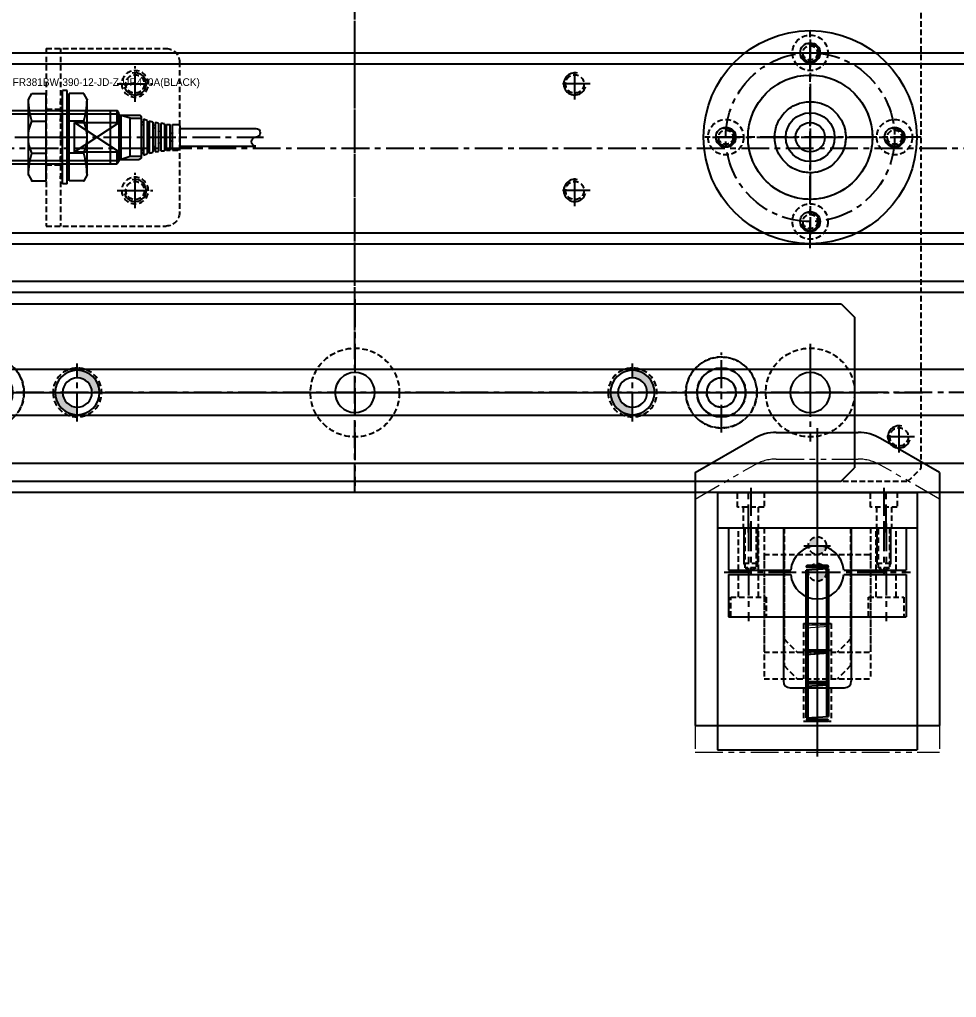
# Model space of a CAD drawing. Header units: inches. Extents: x 0 to 77285, y -118 to 40065.
# Drawn here: x 17324.2 to 17535.1, y 23434.3 to 23654.6 of the extents above; entities that cross this region are included whole.
import ezdxf
from ezdxf.enums import TextEntityAlignment as Align

# ---------------------------------------------------------------- set-up
doc = ezdxf.new("R2010")
doc.units = ezdxf.units.IN
doc.header["$LTSCALE"] = 5
doc.header["$MEASUREMENT"] = 0
for name, pattern in [('CENTER', [2, 1.25, -0.25, 0.25, -0.25]), ('HIDDEN', [0.375, 0.25, -0.125]), ('PHANTOM', [2.5, 1.25, -0.25, 0.25, -0.25, 0.25, -0.25])]:
    doc.linetypes.add(name, pattern=pattern)
for name, color, linetype in [('11', 1, 'CENTER'), ('22', 2, 'HIDDEN'), ('44', 4, 'Continuous'), ('55', 5, 'Continuous'), ('66', 6, 'PHANTOM'), ('77', 40, 'HIDDEN'), ('99', 181, 'Continuous'), ('A', 8, 'Continuous'), ('B', 123, 'Continuous'), ('G', 231, 'Continuous'), ('T', 3, 'Continuous')]:
    doc.layers.add(name, color=color, linetype=linetype)
doc.layers.add('33', color=3, linetype='PHANTOM', lineweight=9)
doc.styles.add('SCI', font='')
doc.styles.get('SCI').set_extended_font_data('Gulim')
doc.dimstyles.new('SCH', dxfattribs={"dimtxt": 2.5, "dimasz": 2, "dimexe": 1.25, "dimexo": 0.625, "dimtad": 1, "dimdec": 8, "dimtxsty": 'SCI', "dimcen": 2.5, "dimclrd": 4, "dimclre": 4, "dimclrt": 7, "dimadec": 8, "dimazin": 2, "dimtfac": 1, "dimtdec": 8, "dimtmove": 0, "dimatfit": 3, "dimfxl": 1, "dimarcsym": 0})

# ---------------------------------------------------------------- blocks, each defined once
blk = doc.blocks.new('A$C155e952e')
for p, q in [((-4, 18.31), (-3.24, 19.63)), ((-4, 18.31), (-4, 1.31)), ((-3.24, 19.63), (0, 19.63)), ((0, 19.63), (0, 0)), ((-3.24, 13.41), (0, 13.41)), ((-3.24, 6.22), (0, 6.22)), ((-4, 1.31), (-3.24, 0)), ((-3.24, 0), (0, 0))]:
    blk.add_line(p, q)
for centre, radius, start, end in [((17.82, 19.18), 21.84, 182.2649, 195.323), ((4.92, 9.81), 8.92, 156.1938, 179.9413), ((4.92, 9.82), 8.92, 180.0587, 203.8062), ((17.82, 0.45), 21.84, 164.677, 177.7351)]:
    blk.add_arc(centre, radius, start, end)
for p in [(-4, 18.31), (-4, 18.31), (-3.24, 19.63), (-4, 1.31)]:
    blk.add_point(p)
blk = doc.blocks.new('A$C8b6cfe8f')
for p, q in [((0, 9.4), (0.5, 9.1)), ((0, 9.4), (0, 8.76)), ((0.5, 10.5), (0.5, -10.5)), ((1.5, 10.5), (0.5, 10.5)), ((1.5, 10.5), (1.5, -10.5)), ((0, 8.76), (0.5, 8.46)), ((1.5, 8.51), (2, 8.22)), ((1.5, 7.87), (2, 7.58)), ((2, 8.22), (2, 7.58)), ((0, 5.09), (0, 4.45)), ((0, 5.09), (0.5, 4.79)), ((0, 4.45), (0.5, 4.15)), ((1.5, 4.2), (2, 3.91)), ((1.5, 3.56), (2, 3.27)), ((2, 3.91), (2, 3.27)), ((0, 0.32), (0, -0.32)), ((0, 0.32), (0.5, 0.03)), ((1.5, 0.61), (2, 0.32)), ((2, 0.32), (2, -0.32)), ((0, -0.32), (0.5, -0.61)), ((1.5, -0.03), (2, -0.32)), ((0, -3.53), (0, -4.17)), ((0, -3.53), (0.5, -3.83)), ((0, -4.17), (0.5, -4.47)), ((1.5, -4.41), (2, -4.71)), ((1.5, -5.05), (2, -5.35)), ((2, -4.71), (2, -5.35)), ((0, -7.37), (0, -8.01)), ((0, -7.37), (0.5, -7.67)), ((0, -8.01), (0.5, -8.31)), ((1.5, -8.25), (2, -8.55)), ((2, -8.55), (2, -9.19)), ((1.5, -10.5), (0.5, -10.5)), ((1.5, -8.89), (2, -9.19))]:
    blk.add_line(p, q)
blk = doc.blocks.new('A$Ce7fb24a1')
for p, q in [((2.9, 5.25), (3.33, 6)), ((2.9, -5.25), (2.9, 5.25)), ((3.33, 6), (34, 6)), ((3.33, 6), (3.33, -6)), ((34.4, 5.3), (34, 6)), ((34, 6), (34, 3.32)), ((34.4, 5.3), (34.4, -5.3)), ((34.4, 5), (34.9, 5)), ((34.4, 5), (38.9, 5)), ((34.9, 5), (34.9, -5)), ((34.9, 4.92), (36.9, 4.3)), ((39.4, -4.5), (39.4, 4.5)), ((24.4, 3.32), (34.4, 3.32)), ((24.4, 3.32), (24.4, -3.32)), ((36.9, 4.3), (36.9, -4.3)), ((36.9, 4.3), (39.4, 4.3)), ((39.4, 3.5), (39.9, 3.5)), ((39.4, 2.9), (39.9, 2.9)), ((39.9, -4.05), (39.9, 4.05)), ((40.7, -3.76), (40.7, 3.76)), ((40.7, 2.9), (41.2, 2.9)), ((41.2, -3.6), (41.2, 3.6)), ((42, -3.39), (42, 3.39)), ((42, 2.75), (42.5, 2.75)), ((42.5, -3.29), (42.5, 3.29)), ((43.3, -3.15), (43.3, 3.15)), ((43.8, -3.09), (43.8, 3.1)), ((44.6, -3.03), (44.6, 3.03)), ((44.6, 2.75), (45.1, 2.75)), ((45.1, 2.9), (45.9, 2.9)), ((45.1, 2.9), (45.1, -2.9)), ((45.9, 2.9), (45.9, -2.9)), ((46.4, 2.9), (47.6, 2.9)), ((46.4, 2.9), (46.4, -2.9)), ((48.1, -2.4), (48.1, 2.4)), ((42, 2.07), (42.5, 2.07)), ((44.6, 2.07), (45.1, 2.07)), ((48.1, 2), (65.2, 2)), ((42, -2.08), (42.5, -2.08)), ((44.6, -2.08), (45.1, -2.08)), ((48.1, -2), (65.2, -2)), ((24.4, -3.32), (34.4, -3.32)), ((34, -3.32), (34, -6)), ((36.9, -4.3), (34.9, -4.92)), ((36.9, -4.3), (39.4, -4.3)), ((39.4, -2.9), (39.9, -2.9)), ((39.4, -3.5), (39.9, -3.5)), ((40.7, -2.9), (41.2, -2.9)), ((42, -2.75), (42.5, -2.75)), ((44.6, -2.75), (45.1, -2.75)), ((45.1, -2.9), (45.9, -2.9)), ((46.4, -2.9), (47.6, -2.9)), ((3.33, -6), (2.9, -5.25)), ((3.33, -6), (34, -6)), ((34.4, -5.3), (34, -6)), ((34.4, -5), (38.9, -5))]:
    blk.add_line(p, q)
for centre, radius, start, end in [((38.9, 4.5), 0.5, 0, 90), ((45.27, 17.52), 14.5, 248.279, 251.645), ((45.27, 17.52), 14.5, 253.714, 256.982), ((45.27, 17.52), 14.5, 259.002, 262.207), ((45.27, 17.52), 14.5, 264.196, 267.367), ((47.6, 2.4), 0.5, 0, 90), ((43.55, 1.45), 0.25, 180, 270), ((43.55, 1.45), 0.25, 270, 0), ((46.15, 1.05), 0.25, 180, 0), ((65.2, 1), 1, 90, 270), ((65.2, -1), 1, 270, 90), ((43.55, -1.45), 0.25, 90, 180), ((43.55, -1.45), 0.25, 0, 90), ((46.15, -1.05), 0.25, 0, 180), ((45.27, -17.52), 14.5, 108.355, 111.721), ((45.27, -17.52), 14.5, 103.018, 106.286), ((45.27, -17.52), 14.5, 97.7934, 100.998), ((45.27, -17.52), 14.5, 92.6334, 95.8036), ((47.6, -2.4), 0.5, 270, 0), ((38.9, -4.5), 0.5, 270, 0)]:
    blk.add_arc(centre, radius, start, end)
at = {"layer": '11'}
for p, q in [((0.9, -0.5), (0.9, 0.5)), ((0.9, 0), (66.93, 0))]:
    blk.add_line(p, q, dxfattribs=at)
blk.add_circle((0.9, 0), 0.5, dxfattribs=at)
at = {"layer": 'A'}
for p, q in [((9, 6), (9, -6)), ((32.5, 6), (32.5, -6)), ((24.4, 3.32), (34.4, -3.32)), ((24.4, -3.32), (34.4, 3.32))]:
    blk.add_line(p, q, dxfattribs=at)
at = {"layer": 'T'}
for p, q in [((2.9, 5.25), (34.4, 5.25)), ((2.9, -5.25), (34.4, -5.25))]:
    blk.add_line(p, q, dxfattribs=at)
blk = doc.blocks.new('A$C4cbbdcd7')
for p, q in [((0, -20), (0, 20)), ((0, 20), (27, 20, 0)), ((3.2, -20), (3.2, 20)), ((30, -17, 0), (30, 17, 0)), ((0, -20), (27, -20, 0))]:
    blk.add_line(p, q)
for centre in [(20, 12, 0), (20, -12, 0)]:
    blk.add_circle(centre, 3)
for centre, start, end in [((27, 17), 0, 90), ((27, -17), 270, 0)]:
    blk.add_arc(centre, 3, start, end)
at = {"layer": '11'}
for p, q in [((20, 16, 0), (20, 8, 0)), ((16, 12, 0), (24, 12, 0)), ((-1, 0), (4.2, 0)), ((20, -8, 0), (20, -16, 0)), ((16, -12, 0), (24, -12, 0))]:
    blk.add_line(p, q, dxfattribs=at)
at = {"layer": '22'}
for p, q in [((0, 6.25), (3.2, 6.25)), ((3.2, -6.25), (0, -6.25))]:
    blk.add_line(p, q, dxfattribs=at)
blk = doc.blocks.new('A$C8cd69f33')
for centre, radius in [((0, 0), 24), ((0, 19), 2.25), ((0, 0), 14), ((0, 0), 8), ((-19, 0), 2.25), ((19, 0), 2.25), ((0, -19), 2.25)]:
    blk.add_circle(centre, radius)
at = {"layer": '11'}
for p, q in [((0, 25), (0, -25)), ((-25, 0), (25, 0))]:
    blk.add_line(p, q, dxfattribs=at)
blk.add_circle((0, 0), 19, dxfattribs=at)
at = {"layer": '22'}
for centre in [(0, 19), (-19, 0), (19, 0), (0, -19)]:
    blk.add_circle(centre, 4, dxfattribs=at)
blk = doc.blocks.new('A$C22a9786e')
blk.add_line((252.5, 35), (252.5, -367))
for radius in [5.5, 3.3]:
    blk.add_circle((220, -63.5, 0), radius)
at = {"layer": '11'}
for p, q in [((220, -72.5, 0), (220, -54.5, 0)), ((211, -63.5, 0), (229, -63.5, 0)), ((263.5, -166), (21.5, -166))]:
    blk.add_line(p, q, dxfattribs=at)
at = {"layer": '22'}
blk.add_circle((220, -63.5, 0), 8, dxfattribs=at)
blk = doc.blocks.new('A$C9ebf635e')
for p, q in [((-21.5, -355), (-21.5, 35)), ((-19, -355), (-19, 35)), ((19, -355), (19, 35)), ((21.5, -355), (21.5, 35))]:
    blk.add_line(p, q)
at = {"layer": '11'}
blk.add_line((0, -373), (0, 53), dxfattribs=at)
at = {"layer": '44', "style": 'SCI'}
blk.add_text('FR381BW-390-12-JD-Z-UR430A(BLACK)', height=1.7308, rotation=90, dxfattribs=at).set_placement((-14.91, -215.98), align=Align.MIDDLE_CENTER)
blk = doc.blocks.new('A$Cc553b2fb')
for p, q in [((336.5, 255), (32.5, 255)), ((339.5, 252), (336.5, 255)), ((339.5, 3), (339.5, 252))]:
    blk.add_line(p, q)
for centre, radius in [((329.5, 250, 0), 2.07), ((262, 249, 0), 1.62), ((262, 230, 0), 14), ((319.5, 230), 10), ((243, 230, 0), 1.62), ((281, 230, 0), 1.62), ((319.5, 210), 8), ((262, 211, 0), 1.62), ((319.5, 210), 3.3), ((250, 177, 0), 2.07), ((274, 177, 0), 2.07), ((319.5, 127.5), 10), ((250, 78, 0), 2.07), ((274, 78, 0), 2.07), ((319.5, 45, -4258.9), 8)]:
    blk.add_circle(centre, radius)
at = {"layer": '11'}
for p, q in [((319.5, -1), (319.5, 256)), ((329.5, 253.5, 0), (329.5, 246.5, 0)), ((262, 208, 0), (262, 252, 0)), ((333, 250, 0), (326, 250, 0)), ((240, 230, 0), (284, 230, 0)), ((308.5, 230), (330.5, 230)), ((328.5, 210), (310.5, 210)), ((250, 180.5, 0), (250, 173.5, 0)), ((274, 180.5, 0), (274, 173.5, 0)), ((253.5, 177, 0), (246.5, 177, 0)), ((277.5, 177, 0), (270.5, 177, 0)), ((342, 127.5), (27, 127.5)), ((250, 74.5, 0), (250, 81.5, 0)), ((274, 74.5, 0), (274, 81.5, 0)), ((253.5, 78, 0), (246.5, 78, 0)), ((277.5, 78, 0), (270.5, 78, 0))]:
    blk.add_line(p, q, dxfattribs=at)
blk.add_circle((262, 230, 0), 19, dxfattribs=at)
at = {"layer": '22'}
blk.add_circle((319.5, 210), 5.5, dxfattribs=at)
at = {"layer": 'T'}
for centre, radius, start, end in [((329.5, 250, 0), 2.5, 165, 75), ((262, 249, 0), 2, 285, 195), ((243, 230, 0), 2, 285, 195), ((281, 230, 0), 2, 285, 195), ((262, 211, 0), 2, 285, 195), ((250, 177, 0), 2.5, 165, 75), ((274, 177, 0), 2.5, 165, 75), ((250, 78, 0), 2.5, 285, 195), ((274, 78, 0), 2.5, 285, 195)]:
    blk.add_arc(centre, radius, start, end, dxfattribs=at)
blk = doc.blocks.new('A$C8a4d88c8')
h = blk.add_hatch(color=256)
h.dxf.hatch_style = 1
h.paths.add_polyline_path([(-3.3, 145), (-5, 145, 0.414214), (0, 140), (0, 141.7, -0.414214)])
h.paths.add_polyline_path([(0, 150), (0, 148.3, -0.414214), (3.3, 145), (5, 145, 0.414214)])
h = blk.add_hatch(color=256)
h.dxf.hatch_style = 1
h.paths.add_polyline_path([(-3.3, 20), (-5, 20, 0.414214), (0, 15), (0, 16.7, -0.414214)])
h.paths.add_polyline_path([(0, 25), (0, 23.3, -0.414214), (3.3, 20), (5, 20, 0.414214)])
for p, q in [((-20, 192, 0), (-17, 195, 0)), ((17, 195, 0), (-17, 195, 0)), ((20, 192, 0), (17, 195, 0)), ((-20, -27, 0), (-20, 192, 0)), ((20, -27, 0), (20, 192, 0)), ((-17, -30, 0), (-20, -27, 0)), ((17, -30, 0), (20, -27, 0)), ((17, -30, 0), (-17, -30, 0))]:
    blk.add_line(p, q)
for centre, radius in [((0, 185, -4258.9), 4.5), ((0, 165, -4258.9), 5.5), ((0, 165, -4258.9), 3.3), ((0, 145, -4258.9), 5), ((0, 145, -4258.9), 3.3), ((0, 82.5, 0), 4.5), ((0, 20, 0), 5), ((0, 20, 0), 3.3), ((0, 0, 0), 5.5), ((0, 0, 0), 3.3), ((0, -20, 0), 4.5)]:
    blk.add_circle(centre, radius)
at = {"layer": '11'}
for p, q in [((0, -31, 0), (0, 196, 0)), ((5.5, 185, -4258.9), (-5.5, 185, -4258.9)), ((-9, 165, -4258.9), (9, 165, -4258.9)), ((-6.5, 145, -4258.9), (6.5, 145, -4258.9)), ((21, 82.5, 0), (-21, 82.5, 0)), ((-6.5, 20, 0), (6.5, 20, 0)), ((-9, 0, 0), (9, 0, 0)), ((5.5, -20, 0), (-5.5, -20, 0))]:
    blk.add_line(p, q, dxfattribs=at)
at = {"layer": '22'}
for centre, radius in [((0, 165, -4258.9), 8), ((0, 145, -4258.9), 5.5), ((0, 20, 0), 5.5), ((0, 0, 0), 8)]:
    blk.add_circle(centre, radius, dxfattribs=at)
blk = doc.blocks.new('A$Cc0d0dede')
blk.add_blockref('A$C22a9786e', (-142.5, 166))
at = {"xscale": -1}
blk.add_blockref('A$C8a4d88c8', (135, -82.5, 0), dxfattribs=at)
at = {"layer": '22'}
blk.add_blockref('A$Cc553b2fb', (-184.5, -127.5), dxfattribs=at)
at = {"layer": '44', "rotation": 270}
blk.add_blockref('A$C8cd69f33', (77.5, 102.5, 0), dxfattribs=at)
at = {"layer": '55', "xscale": -1, "rotation": 270}
for name, p in [('A$Ce7fb24a1', (77.5, -87.5, 0)), ('A$C8b6cfe8f', (77.5, -66.3, 0)), ('A$C155e952e', (67.69, -69.5, 0))]:
    blk.add_blockref(name, p, dxfattribs=at)
at = {"layer": '55', "rotation": 270}
blk.add_blockref('A$C155e952e', (67.69, -64.3, 0), dxfattribs=at)
at = {"layer": '77', "xscale": -1, "rotation": 270}
blk.add_blockref('A$C4cbbdcd7', (77.5, -69.5, 0), dxfattribs=at)
at = {"layer": 'B'}
blk.add_blockref('A$C9ebf635e', (80, 160), dxfattribs=at)
blk = doc.blocks.new('A$C2eb6e688')
for p, q in [((112.5, -277), (112.5, -5252)), ((157.5, -277), (157.5, -5252))]:
    blk.add_line(p, q)
at = {"layer": '11'}
blk.add_line((135, -277), (135, -5252), dxfattribs=at)
at = {"layer": 'B'}
for p, q in [((129.85, -277), (129.85, -5252)), ((140.15, -277), (140.15, -5252))]:
    blk.add_line(p, q, dxfattribs=at)
at = {"layer": 'G'}
blk.add_line((151, -277), (151, -5252), dxfattribs=at)
blk = doc.blocks.new('*D367')
at = {"color": 4, "lineweight": -2, "transparency": 16777216}
for p, q in [((12554.65, 23925.55), (12554.65, 29140.68)), ((21064.65, 23433.05), (21064.65, 29140.68)), ((12714.65, 29040.68), (20904.65, 29040.68))]:
    blk.add_line(p, q, dxfattribs=at)
at = {"color": 4, "transparency": 16777216}
for points in [[(12714.65, 29067.34), (12714.65, 29014.01), (12554.65, 29040.68)], [(20904.65, 29067.34), (20904.65, 29014.01), (21064.65, 29040.68)]]:
    blk.add_solid(points, dxfattribs=at)
at = {"layer": 'Defpoints', "color": 0, "transparency": 16777216}
for p in [(21064.65, 29040.68), (12554.65, 23875.55), (21064.65, 23383.05)]:
    blk.add_point(p, dxfattribs=at)
at = {"color": 7, "transparency": 16777216, "insert": (16809.65, 29193.47), "char_height": 200, "attachment_point": 5, "style": 'SCI'}
blk.add_mtext('8510', dxfattribs=at)
blk = doc.blocks.new('*D374')
at = {"color": 4, "lineweight": -2, "transparency": 16777216}
for p, q in [((12554.65, 23925.55), (12554.65, 30215.88)), ((37924.65, 23433.05), (37924.65, 30215.88)), ((12714.65, 30115.88), (37764.65, 30115.88))]:
    blk.add_line(p, q, dxfattribs=at)
at = {"color": 4, "transparency": 16777216}
for points in [[(12714.65, 30142.54), (12714.65, 30089.21), (12554.65, 30115.88)], [(37764.65, 30142.54), (37764.65, 30089.21), (37924.65, 30115.88)]]:
    blk.add_solid(points, dxfattribs=at)
at = {"layer": 'Defpoints', "color": 0, "transparency": 16777216}
for p in [(37924.65, 30115.88), (12554.65, 23875.55), (37924.65, 23383.05)]:
    blk.add_point(p, dxfattribs=at)
at = {"color": 7, "transparency": 16777216, "insert": (25239.65, 30268.54), "char_height": 200, "attachment_point": 5, "style": 'SCI'}
blk.add_mtext('25370', dxfattribs=at)
blk = doc.blocks.new('A$Cd2531419')
for p, q in [((-22.5, 0), (-22.5, -8)), ((-22.5, 0), (22.5, 0)), ((22.5, 0), (22.5, -8)), ((-22.5, -8), (22.5, -8))]:
    blk.add_line(p, q)
at = {"layer": '11'}
for p, q in [((-15.5, -9), (-15.5, 1)), ((-15, 1), (-15, -9)), ((15, 1), (15, -9)), ((15.5, -9), (15.5, 1))]:
    blk.add_line(p, q, dxfattribs=at)
at = {"layer": '22'}
for p, q in [((-18, -3.3), (-18, 0)), ((-12, 0), (-12, -3.3)), ((12, -3.3), (12, 0)), ((18, 0), (18, -3.3)), ((-12, -3.3), (-18, -3.3)), ((-16.7, -3.3), (-16.7, -8)), ((-13.3, -3.3), (-13.3, -8)), ((18, -3.3), (12, -3.3)), ((13.3, -3.3), (13.3, -8)), ((16.7, -3.3), (16.7, -8))]:
    blk.add_line(p, q, dxfattribs=at)
blk = doc.blocks.new('A$C2c0f4723')
for p, q in [((-7.5, 0), (7.35, 0)), ((7.35, 0), (7.35, -34.5)), ((22.65, 0), (37.5, 0)), ((22.65, 0), (22.65, -34.5)), ((-7.5, 0), (-7.5, -50)), ((37.5, 0), (37.5, -50)), ((8.85, -36), (21.15, -36)), ((-7.5, -50), (37.5, -50))]:
    blk.add_line(p, q)
for centre, start, end in [((8.85, -34.5), 180, 270), ((21.15, -34.5), 270, 0)]:
    blk.add_arc(centre, 1.5, start, end)
at = {"layer": '11'}
for p, q in [((0, 1), (0, -10.71)), ((15, 1), (15, -51)), ((30, 1), (30, -10.71))]:
    blk.add_line(p, q, dxfattribs=at)
at = {"layer": '22'}
for p, q in [((-1.23, -9), (-1.23, 0)), ((1.23, 0), (1.23, -9)), ((28.77, -9), (28.77, 0)), ((31.23, 0), (31.23, -9)), ((1.5, -8), (-1.5, -8)), ((31.5, -8), (28.5, -8)), ((0, -9.71), (-1.23, -9)), ((1.23, -9), (-1.23, -9)), ((1.23, -9), (0, -9.71)), ((30, -9.71), (28.77, -9)), ((31.23, -9), (28.77, -9)), ((31.23, -9), (30, -9.71)), ((11.9, -36), (11.9, -43.5)), ((18.1, -36), (18.1, -43.5)), ((11.9, -43.5), (18.1, -43.5))]:
    blk.add_line(p, q, dxfattribs=at)
at = {"layer": 'T'}
for p, q in [((-1.5, -8), (-1.5, 0)), ((1.5, 0), (1.5, -8)), ((28.5, -8), (28.5, 0)), ((31.5, 0), (31.5, -8)), ((-1.23, -8.47), (-1.5, -8)), ((1.5, -8), (1.23, -8.47)), ((28.77, -8.47), (28.5, -8)), ((31.5, -8), (31.23, -8.47))]:
    blk.add_line(p, q, dxfattribs=at)
blk = doc.blocks.new('A$Cce047270')
for p, q in [((-4.5, 0), (-4.5, -9.5)), ((-4.5, 0), (35.5, 0)), ((35.5, 0), (35.5, -9.5)), ((-4.5, -9.5), (9.52, -9.5)), ((-4.5, -10.5), (-4.5, -20)), ((-4.5, -10.5), (9.52, -10.5)), ((21.48, -9.5), (35.5, -9.5)), ((21.48, -10.5), (35.5, -10.5)), ((35.5, -10.5), (35.5, -20)), ((-4.5, -20), (35.5, -20))]:
    blk.add_line(p, q)
for start, end in [(4.7802, 175.2198), (184.7802, 355.2198)]:
    blk.add_arc((15.5, -10), 6, start, end)
at = {"layer": '11'}
for p, q in [((0, 1), (0, -21)), ((15.5, 2), (15.5, -22)), ((31, 1), (31, -21)), ((-5.5, -10), (36.5, -10))]:
    blk.add_line(p, q, dxfattribs=at)
at = {"layer": '22'}
for p, q in [((-2.25, -9.5), (-2.25, 0)), ((2.25, -9.5), (2.25, 0)), ((28.75, -9.5), (28.75, 0)), ((33.25, -9.5), (33.25, 0)), ((-2.25, -15.6), (-2.25, -10.5)), ((2.25, -15.6), (2.25, -10.5)), ((28.75, -15.6), (28.75, -10.5)), ((33.25, -15.6), (33.25, -10.5)), ((-4, -20), (-4, -15.6)), ((-4, -15.6), (4, -15.6)), ((4, -15.6), (4, -20)), ((27, -20), (27, -15.6)), ((27, -15.6), (35, -15.6)), ((35, -15.6), (35, -20))]:
    blk.add_line(p, q, dxfattribs=at)
blk = doc.blocks.new('A$C8439d7d4')
at = {"layer": '22'}
h = blk.add_hatch(color=256, dxfattribs=at)
h.dxf.hatch_style = 1
h.paths.add_polyline_path([(0, -2, 0.414214), (-2, -4), (0, -4)])
h.paths.add_polyline_path([(2, -4), (0, -4), (0, -6, 0.414214)])
for p, q in [((-27.5, 12.5), (-14.23, 20.16)), ((-9.23, 21.5), (9.23, 21.5)), ((27.5, 12.5), (14.23, 20.16)), ((-27.5, 12.5), (-27.5, -44.5)), ((27.5, 12.5), (27.5, -44.5)), ((-27.5, -44.5), (27.5, -44.5))]:
    blk.add_line(p, q)
for centre, start, end in [((-9.23, 11.5), 90, 120), ((9.23, 11.5), 60, 90)]:
    blk.add_arc(centre, 10, start, end)
at = {"layer": '11'}
for p, q in [((0, 22.5), (0, -45.5)), ((-3, -4), (3, -4))]:
    blk.add_line(p, q, dxfattribs=at)
at = {"layer": '22'}
for p, q in [((-7.5, 0), (-7.5, -25)), ((7.5, 0), (7.5, -25)), ((-3.1, -21.5), (3.1, -21.5)), ((-3.1, -21.5), (-3.1, -28)), ((3.1, -21.5), (3.1, -28)), ((-7.5, -25), (-4.5, -28)), ((7.5, -25), (4.5, -28))]:
    blk.add_line(p, q, dxfattribs=at)
blk.add_circle((0, -4), 2, dxfattribs=at)
at = {"layer": '77'}
for p, q in [((-12, 0), (12, 0)), ((-12, 0), (-12, -28)), ((12, 0), (12, -28)), ((-12, -28), (12, -28))]:
    blk.add_line(p, q, dxfattribs=at)
blk = doc.blocks.new('A$C36da0cf6')
for p, q in [((2.5, 34.3), (-2.5, 33.95)), ((-2.5, 0.7), (-2.5, 33.95)), ((2.32, 35), (-2.32, 35)), ((-2.32, 34.65), (2.32, 34.65)), ((-2.15, 33.97), (-2.15, 0.72)), ((2.15, 1.03), (2.15, 34.28)), ((2.5, 34.3), (2.5, 1.05)), ((2.5, 8.1), (-2.5, 7.75)), ((2.32, 8.8), (-2.32, 8.8)), ((-2.32, 8.45), (2.32, 8.45)), ((-2.5, 0.7), (2.5, 1.05)), ((2.32, 0.35), (-2.32, 0.35)), ((-2.32, 0), (2.32, 0))]:
    blk.add_line(p, q)
for centre, start, end in [((-2.32, 34.82), 90, 179.9999), ((-2.32, 34.82), 179.9999, 270), ((-2.32, 34.82), 0.0001, 90), ((-2.32, 34.82), 270, 0.0001), ((2.32, 34.82), 90, 179.9999), ((2.32, 34.82), 179.9999, 270), ((2.32, 34.82), 270, 0.0001), ((2.32, 34.82), 0.0001, 90), ((-2.32, 8.62), 90, 179.9999), ((-2.32, 8.62), 179.9999, 270), ((-2.32, 8.62), 0.0001, 90), ((-2.32, 8.62), 270, 0.0001), ((2.32, 8.62), 90, 179.9999), ((2.32, 8.62), 179.9999, 270), ((2.32, 8.62), 270, 0.0001), ((2.32, 8.62), 0.0001, 90), ((-2.32, 0.17), 90, 180.0001), ((-2.32, 0.17), 180.0001, 270), ((-2.32, 0.17), 359.9999, 90), ((-2.32, 0.17), 270, 359.9999), ((2.32, 0.17), 90, 180.0001), ((2.32, 0.17), 180.0001, 270), ((2.32, 0.17), 270, 359.9999), ((2.32, 0.17), 359.9999, 90)]:
    blk.add_arc(centre, 0.175, start, end)
at = {"layer": '11'}
blk.add_line((0, 35.37), (0, -0.71), dxfattribs=at)
at = {"layer": '33'}
for p, q in [((2.5, 21.3), (-2.5, 20.95)), ((2.32, 22), (-2.32, 22)), ((-2.32, 21.65), (2.32, 21.65))]:
    blk.add_line(p, q, dxfattribs=at)
for centre, start, end in [((-2.32, 21.82), 90, 179.9999), ((-2.32, 21.82), 179.9999, 270), ((-2.32, 21.82), 0.0001, 90), ((-2.32, 21.82), 270, 0.0001), ((2.32, 21.82), 90, 179.9999), ((2.32, 21.82), 179.9999, 270), ((2.32, 21.82), 270, 0.0001), ((2.32, 21.82), 0.0001, 90)]:
    blk.add_arc(centre, 0.175, start, end, dxfattribs=at)
at = {"layer": '66'}
for p, q in [((2.32, 16), (-2.32, 16)), ((-2.32, 15.65), (2.32, 15.65)), ((2.5, 15.3), (-2.5, 14.95))]:
    blk.add_line(p, q, dxfattribs=at)
for centre, start, end in [((-2.32, 15.82), 90, 179.9999), ((-2.32, 15.82), 179.9999, 270), ((-2.32, 15.82), 0.0001, 90), ((-2.32, 15.82), 270, 0.0001), ((2.32, 15.82), 90, 179.9999), ((2.32, 15.82), 179.9999, 270), ((2.32, 15.82), 270, 0.0001), ((2.32, 15.82), 0.0001, 90)]:
    blk.add_arc(centre, 0.175, start, end, dxfattribs=at)
blk = doc.blocks.new('A$C33476af3')
for name, p in [('A$Cd2531419', (0, 0)), ('A$C2c0f4723', (-15, -8))]:
    blk.add_blockref(name, p)
at = {"layer": '33'}
blk.add_blockref('A$C8439d7d4', (0, -14), dxfattribs=at)
at = {"layer": '55'}
blk.add_blockref('A$Cce047270', (-15.5, -8), dxfattribs=at)
at = {"layer": '99'}
blk.add_blockref('A$C36da0cf6', (0, -51.5), dxfattribs=at)
at = {"layer": 'G'}
blk.add_blockref('A$C8439d7d4', (0, -8), dxfattribs=at)

msp = doc.modelspace()

# ---------------------------------------------------------------- block references
at = {"rotation": 270}
for name, p in [('A$C2eb6e688', (17976.6497809, 23705.55047629)), ('A$Cc0d0dede', (17399.65170498, 23705.55047629))]:
    msp.add_blockref(name, p, dxfattribs=at)
msp.add_blockref('A$C33476af3', (17503.75593698, 23548.0504763))

# ---------------------------------------------------------------- dimensions: what is measured, and where the dimension line sits
for base, p2, picture, middle in [((37924.649780898, 30115.8761734788), (37924.649780898, 23383.0504762948), '*D374', (25239.649780898, 30268.5392893244)), ((21064.649780898, 29040.6754827387), (21064.649780898, 23383.0504762948), '*D367', (16809.649780898, 29193.4717543765))]:
    dim = msp.add_linear_dim(base=base, p1=(12554.649780898, 23875.5504762968), p2=p2, dimstyle='SCH', override={"dimscale": 80})
    dim.commit()
    dim.dimension.update_dxf_attribs({"geometry": picture, "text_midpoint": middle})

doc.saveas('drawing.dxf')
